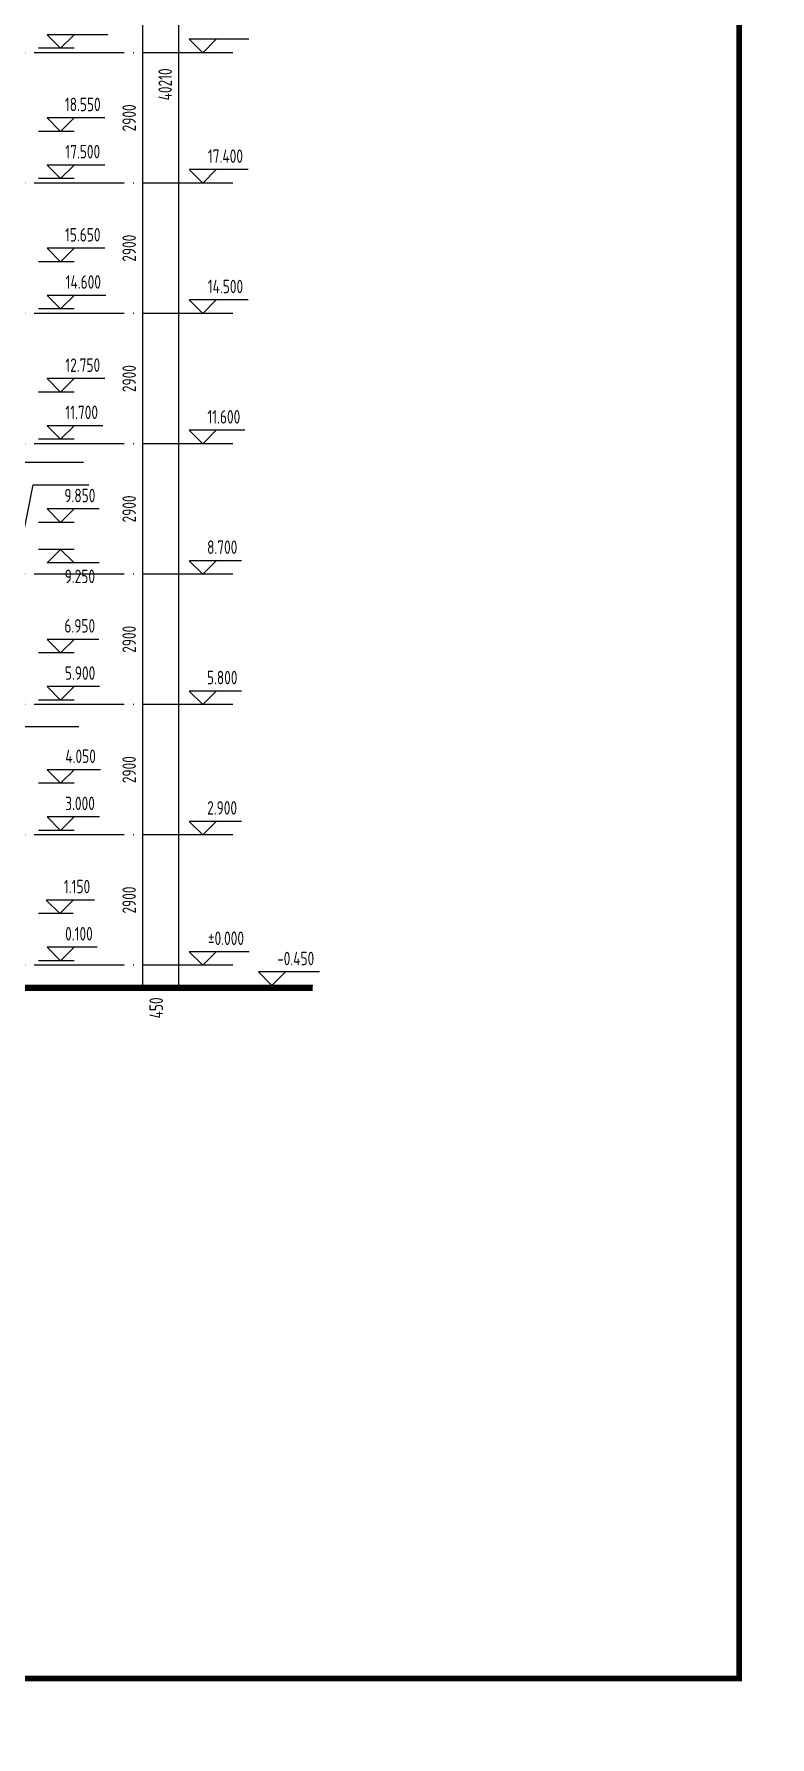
# Model space of a CAD drawing. Extents: x -726032 to 135930, y -151624 to 587044.
# Drawn here: x -451841 to -435486, y 207525 to 245408 of the extents above; entities that cross this region are included whole.
import ezdxf
from ezdxf.enums import TextEntityAlignment as Align

# ---------------------------------------------------------------- set-up
doc = ezdxf.new("R2010")
doc.units = 0
doc.header["$LTSCALE"] = 1000
doc.header["$MEASUREMENT"] = 0
doc.linetypes.add('DOTE', pattern=[2.42, 2, -0.2, 0.02, -0.2])
doc.layers.get('0').update_dxf_attribs({"linetype": 'CONTINUOUS'})
doc.layers.get('DEFPOINTS').update_dxf_attribs({"color": 1, "linetype": 'CONTINUOUS'})
for name, color, linetype in [('DOTE', 8, 'DOTE'), ('PUB_DIM', 245, 'CONTINUOUS'), ('PUB_TITLE', 1, 'CONTINUOUS'), ('引线', 213, 'CONTINUOUS')]:
    doc.layers.add(name, color=color, linetype=linetype)
doc.styles.add('DIM_FONT', font='isocp.shx', dxfattribs={"width": 0.8})
doc.dimstyles.new('AXIS', dxfattribs={"dimtxt": 300, "dimasz": 1, "dimexe": 250, "dimexo": 300, "dimgap": 150, "dimtad": 1, "dimdec": 0, "dimzin": 0, "dimdsep": 46, "dimtxsty": 'DIM_FONT', "dimcen": 0.09, "dimse1": 1, "dimse2": 1, "dimclrt": 142, "dimadec": 0, "dimazin": 0, "dimtfac": 1, "dimtdec": 0, "dimtix": 1, "dimtmove": 2, "dimatfit": 3, "dimfxl": 1, "dimtolj": 1, "dimtzin": 0, "dimarcsym": 0})

# ---------------------------------------------------------------- blocks, each defined once
blk = doc.blocks.new('*D2782')
at = {"layer": 'DEFPOINTS', "color": 0, "transparency": 16777216}
for p in [(-450428, 239193), (-450428, 236293), (-449428, 236293)]:
    blk.add_point(p, dxfattribs=at)
at = {"layer": 'PUB_DIM', "color": 0, "lineweight": -2, "transparency": 16777216}
blk.add_line((-449428, 239192), (-449428, 236294), dxfattribs=at)
at = {"layer": 'PUB_DIM', "color": 0, "transparency": 16777216}
for points in [[(-449428, 239192), (-449427, 239192), (-449428, 239193)], [(-449428, 236294), (-449427, 236294), (-449428, 236293)]]:
    blk.add_solid(points, dxfattribs=at)
at = {"layer": 'PUB_DIM', "color": 142, "transparency": 16777216, "insert": (-449728, 237743), "char_height": 300, "attachment_point": 5, "rotation": 90, "style": 'DIM_FONT'}
blk.add_mtext('\\A1;2900', dxfattribs=at)
blk = doc.blocks.new('*D2783')
at = {"layer": 'DEFPOINTS', "color": 0, "transparency": 16777216}
for p in [(-449628, 264393), (-449628, 224183), (-448628, 224183)]:
    blk.add_point(p, dxfattribs=at)
at = {"layer": 'PUB_DIM', "color": 0, "lineweight": -2, "transparency": 16777216}
blk.add_line((-448628, 264392), (-448628, 224184), dxfattribs=at)
at = {"layer": 'PUB_DIM', "color": 0, "transparency": 16777216}
for points in [[(-448628, 264392), (-448627, 264392), (-448628, 264393)], [(-448628, 224184), (-448627, 224184), (-448628, 224183)]]:
    blk.add_solid(points, dxfattribs=at)
at = {"layer": 'PUB_DIM', "color": 142, "transparency": 16777216, "insert": (-448928, 244288), "char_height": 300, "attachment_point": 5, "rotation": 90, "style": 'DIM_FONT'}
blk.add_mtext('\\A1;40210', dxfattribs=at)
blk = doc.blocks.new('*D2880')
at = {"layer": 'DEFPOINTS', "color": 0, "transparency": 16777216}
for p in [(-450428, 224693), (-450428, 224243), (-449428, 224243)]:
    blk.add_point(p, dxfattribs=at)
at = {"layer": 'PUB_DIM', "color": 0, "lineweight": -2, "transparency": 16777216}
blk.add_line((-449428, 224692), (-449428, 224244), dxfattribs=at)
at = {"layer": 'PUB_DIM', "color": 0, "transparency": 16777216}
for points in [[(-449428, 224692), (-449427, 224692), (-449428, 224693)], [(-449428, 224244), (-449427, 224244), (-449428, 224243)]]:
    blk.add_solid(points, dxfattribs=at)
at = {"layer": 'PUB_DIM', "color": 142, "transparency": 16777216, "insert": (-449128, 223744), "char_height": 300, "attachment_point": 5, "rotation": 90, "style": 'DIM_FONT'}
blk.add_mtext('\\A1;450', dxfattribs=at)
blk = doc.blocks.new('*D2881')
at = {"layer": 'DEFPOINTS', "color": 0, "transparency": 16777216}
for p in [(-450428, 227593), (-450428, 224693), (-449428, 224693)]:
    blk.add_point(p, dxfattribs=at)
at = {"layer": 'PUB_DIM', "color": 0, "lineweight": -2, "transparency": 16777216}
blk.add_line((-449428, 227592), (-449428, 224694), dxfattribs=at)
at = {"layer": 'PUB_DIM', "color": 0, "transparency": 16777216}
for points in [[(-449428, 227592), (-449427, 227592), (-449428, 227593)], [(-449428, 224694), (-449427, 224694), (-449428, 224693)]]:
    blk.add_solid(points, dxfattribs=at)
at = {"layer": 'PUB_DIM', "color": 142, "transparency": 16777216, "insert": (-449728, 226143), "char_height": 300, "attachment_point": 5, "rotation": 90, "style": 'DIM_FONT'}
blk.add_mtext('\\A1;2900', dxfattribs=at)
blk = doc.blocks.new('*D2882')
at = {"layer": 'DEFPOINTS', "color": 0, "transparency": 16777216}
for p in [(-450428, 230493), (-450428, 227593), (-449428, 227593)]:
    blk.add_point(p, dxfattribs=at)
at = {"layer": 'PUB_DIM', "color": 0, "lineweight": -2, "transparency": 16777216}
blk.add_line((-449428, 230492), (-449428, 227594), dxfattribs=at)
at = {"layer": 'PUB_DIM', "color": 0, "transparency": 16777216}
for points in [[(-449428, 230492), (-449427, 230492), (-449428, 230493)], [(-449428, 227594), (-449427, 227594), (-449428, 227593)]]:
    blk.add_solid(points, dxfattribs=at)
at = {"layer": 'PUB_DIM', "color": 142, "transparency": 16777216, "insert": (-449728, 229043), "char_height": 300, "attachment_point": 5, "rotation": 90, "style": 'DIM_FONT'}
blk.add_mtext('\\A1;2900', dxfattribs=at)
blk = doc.blocks.new('*D2883')
at = {"layer": 'DEFPOINTS', "color": 0, "transparency": 16777216}
for p in [(-450428, 233393), (-450428, 230493), (-449428, 230493)]:
    blk.add_point(p, dxfattribs=at)
at = {"layer": 'PUB_DIM', "color": 0, "lineweight": -2, "transparency": 16777216}
blk.add_line((-449428, 233392), (-449428, 230494), dxfattribs=at)
at = {"layer": 'PUB_DIM', "color": 0, "transparency": 16777216}
for points in [[(-449428, 233392), (-449427, 233392), (-449428, 233393)], [(-449428, 230494), (-449427, 230494), (-449428, 230493)]]:
    blk.add_solid(points, dxfattribs=at)
at = {"layer": 'PUB_DIM', "color": 142, "transparency": 16777216, "insert": (-449728, 231943), "char_height": 300, "attachment_point": 5, "rotation": 90, "style": 'DIM_FONT'}
blk.add_mtext('\\A1;2900', dxfattribs=at)
blk = doc.blocks.new('*D2886')
at = {"layer": 'DEFPOINTS', "color": 0, "transparency": 16777216}
for p in [(-450428, 236293), (-450428, 233393), (-449428, 233393)]:
    blk.add_point(p, dxfattribs=at)
at = {"layer": 'PUB_DIM', "color": 0, "lineweight": -2, "transparency": 16777216}
blk.add_line((-449428, 236292), (-449428, 233394), dxfattribs=at)
at = {"layer": 'PUB_DIM', "color": 0, "transparency": 16777216}
for points in [[(-449428, 236292), (-449427, 236292), (-449428, 236293)], [(-449428, 233394), (-449427, 233394), (-449428, 233393)]]:
    blk.add_solid(points, dxfattribs=at)
at = {"layer": 'PUB_DIM', "color": 142, "transparency": 16777216, "insert": (-449728, 234843), "char_height": 300, "attachment_point": 5, "rotation": 90, "style": 'DIM_FONT'}
blk.add_mtext('\\A1;2900', dxfattribs=at)
blk = doc.blocks.new('*D3112')
at = {"layer": 'DEFPOINTS', "color": 0, "transparency": 16777216}
for p in [(-450428, 247893), (-450428, 244993), (-449428, 244993)]:
    blk.add_point(p, dxfattribs=at)
at = {"layer": 'PUB_DIM', "color": 0, "lineweight": -2, "transparency": 16777216}
blk.add_line((-449428, 247892), (-449428, 244994), dxfattribs=at)
at = {"layer": 'PUB_DIM', "color": 0, "transparency": 16777216}
for points in [[(-449428, 247892), (-449427, 247892), (-449428, 247893)], [(-449428, 244994), (-449427, 244994), (-449428, 244993)]]:
    blk.add_solid(points, dxfattribs=at)
at = {"layer": 'PUB_DIM', "color": 142, "transparency": 16777216, "insert": (-449728, 246443), "char_height": 300, "attachment_point": 5, "rotation": 90, "style": 'DIM_FONT'}
blk.add_mtext('\\A1;2900', dxfattribs=at)
blk = doc.blocks.new('*D3113')
at = {"layer": 'DEFPOINTS', "color": 0, "transparency": 16777216}
for p in [(-450428, 242093), (-450428, 239193), (-449428, 239193)]:
    blk.add_point(p, dxfattribs=at)
at = {"layer": 'PUB_DIM', "color": 0, "lineweight": -2, "transparency": 16777216}
blk.add_line((-449428, 242092), (-449428, 239194), dxfattribs=at)
at = {"layer": 'PUB_DIM', "color": 0, "transparency": 16777216}
for points in [[(-449428, 242092), (-449427, 242092), (-449428, 242093)], [(-449428, 239194), (-449427, 239194), (-449428, 239193)]]:
    blk.add_solid(points, dxfattribs=at)
at = {"layer": 'PUB_DIM', "color": 142, "transparency": 16777216, "insert": (-449728, 240643), "char_height": 300, "attachment_point": 5, "rotation": 90, "style": 'DIM_FONT'}
blk.add_mtext('\\A1;2900', dxfattribs=at)
blk = doc.blocks.new('*D3114')
at = {"layer": 'DEFPOINTS', "color": 0, "transparency": 16777216}
for p in [(-450428, 244993), (-450428, 242093), (-449428, 242093)]:
    blk.add_point(p, dxfattribs=at)
at = {"layer": 'PUB_DIM', "color": 0, "lineweight": -2, "transparency": 16777216}
blk.add_line((-449428, 244992), (-449428, 242094), dxfattribs=at)
at = {"layer": 'PUB_DIM', "color": 0, "transparency": 16777216}
for points in [[(-449428, 244992), (-449427, 244992), (-449428, 244993)], [(-449428, 242094), (-449427, 242094), (-449428, 242093)]]:
    blk.add_solid(points, dxfattribs=at)
at = {"layer": 'PUB_DIM', "color": 142, "transparency": 16777216, "insert": (-449728, 243543), "char_height": 300, "attachment_point": 5, "rotation": 90, "style": 'DIM_FONT'}
blk.add_mtext('\\A1;2900', dxfattribs=at)

msp = doc.modelspace()

# ---------------------------------------------------------------- linework, layer by layer
msp.add_line((-445647.7, 224242.5), (-479975.2, 224242.5))
at = {"const_width": 120}
msp.add_lwpolyline([(-445647.7, 224182.5), (-479975.2, 224182.5)], dxfattribs=at)
at = {"layer": 'DOTE'}
for p, q in [((-447420.9, 244992.5), (-476277.6, 244992.5)), ((-447420.9, 242092.5), (-476277.6, 242092.5)), ((-447420.9, 239192.5), (-476277.6, 239192.5)), ((-447420.9, 236292.5), (-476277.6, 236292.5)), ((-447420.9, 233392.5), (-476277.6, 233392.5)), ((-447420.9, 230492.5), (-476277.6, 230492.5)), ((-447420.9, 227592.5), (-476277.6, 227592.5)), ((-447420.9, 224692.5), (-476277.6, 224692.5))]:
    msp.add_line(p, q, dxfattribs=at)
at = {"layer": 'PUB_DIM'}
for p, q in [((-451251.5, 245092.5), (-451551.5, 245392.5)), ((-450201.4, 245392.5), (-451551.5, 245392.5)), ((-450951.5, 245392.5), (-451251.5, 245092.5)), ((-447065.7, 245292.5), (-448391.8, 245292.5)), ((-448391.8, 245292.5), (-448091.8, 244992.5)), ((-448091.8, 244992.5), (-447791.8, 245292.5)), ((-450951.5, 245092.5), (-451744.6, 245092.5)), ((-450951.5, 243242.5), (-451744.6, 243242.5)), ((-451251.5, 243242.5), (-451551.5, 243542.5)), ((-450267.3, 243542.5), (-451551.5, 243542.5)), ((-450951.5, 243542.5), (-451251.5, 243242.5)), ((-451251.5, 242192.5), (-451551.5, 242492.5)), ((-450267.3, 242492.5), (-451551.5, 242492.5)), ((-450951.5, 242492.5), (-451251.5, 242192.5)), ((-450951.5, 242192.5), (-451744.6, 242192.5)), ((-447083.6, 242392.5), (-448391.8, 242392.5)), ((-448391.8, 242392.5), (-448091.8, 242092.5)), ((-448091.8, 242092.5), (-447791.8, 242392.5)), ((-451251.5, 240342.5), (-451551.5, 240642.5)), ((-450267.3, 240642.5), (-451551.5, 240642.5)), ((-450951.5, 240642.5), (-451251.5, 240342.5)), ((-450951.5, 240342.5), (-451744.6, 240342.5)), ((-451251.5, 239292.5), (-451551.5, 239592.5)), ((-450243.3, 239592.5), (-451551.5, 239592.5)), ((-450951.5, 239592.5), (-451251.5, 239292.5)), ((-447083.6, 239492.5), (-448391.8, 239492.5)), ((-448391.8, 239492.5), (-448091.8, 239192.5)), ((-448091.8, 239192.5), (-447791.8, 239492.5)), ((-450951.5, 239292.5), (-451744.6, 239292.5)), ((-451251.5, 237442.5), (-451551.5, 237742.5)), ((-450267.3, 237742.5), (-451551.5, 237742.5)), ((-450951.5, 237742.5), (-451251.5, 237442.5)), ((-450951.5, 237442.5), (-451744.6, 237442.5)), ((-450951.5, 236392.5), (-451744.6, 236392.5)), ((-451251.5, 236392.5), (-451551.5, 236692.5)), ((-450315.3, 236692.5), (-451551.5, 236692.5)), ((-450951.5, 236692.5), (-451251.5, 236392.5)), ((-447155.6, 236592.5), (-448391.8, 236592.5)), ((-448391.8, 236592.5), (-448091.8, 236292.5)), ((-448091.8, 236292.5), (-447791.8, 236592.5)), ((-450951.5, 234542.5), (-451744.6, 234542.5)), ((-451251.5, 234542.5), (-451551.5, 234842.5)), ((-450395.6, 234842.5), (-451551.5, 234842.5)), ((-450951.5, 234842.5), (-451251.5, 234542.5)), ((-450951.5, 233942.5), (-451744.6, 233942.5)), ((-451251.5, 233942.5), (-451551.5, 233642.5)), ((-450951.5, 233642.5), (-451251.5, 233942.5)), ((-450395.6, 233642.5), (-451551.5, 233642.5)), ((-447227.6, 233692.5), (-448391.8, 233692.5)), ((-448391.8, 233692.5), (-448091.8, 233392.5)), ((-448091.8, 233392.5), (-447791.8, 233692.5)), ((-451251.5, 231642.5), (-451551.5, 231942.5)), ((-450400.8, 231942.5), (-451551.5, 231942.5)), ((-450951.5, 231942.5), (-451251.5, 231642.5)), ((-450951.5, 231642.5), (-451744.6, 231642.5)), ((-451251.5, 230592.5), (-451551.5, 230892.5)), ((-450386.5, 230892.5), (-451551.5, 230892.5)), ((-450951.5, 230892.5), (-451251.5, 230592.5)), ((-447227.6, 230792.5), (-448391.8, 230792.5)), ((-448391.8, 230792.5), (-448091.8, 230492.5)), ((-448091.8, 230492.5), (-447791.8, 230792.5)), ((-450951.5, 230592.5), (-451744.6, 230592.5)), ((-451251.5, 228742.5), (-451551.5, 229042.5)), ((-450363.3, 229042.5), (-451551.5, 229042.5)), ((-450951.5, 229042.5), (-451251.5, 228742.5)), ((-450951.5, 228742.5), (-451744.6, 228742.5)), ((-450951.5, 227692.5), (-451744.6, 227692.5)), ((-451251.5, 227692.5), (-451551.5, 227992.5)), ((-450387.3, 227992.5), (-451551.5, 227992.5)), ((-450951.5, 227992.5), (-451251.5, 227692.5)), ((-447232.9, 227892.5), (-448391.8, 227892.5)), ((-448391.8, 227892.5), (-448091.8, 227592.5)), ((-448091.8, 227592.5), (-447791.8, 227892.5)), ((-450969.9, 225842.5), (-451744.6, 225842.5)), ((-451269.9, 225842.5), (-451569.9, 226142.5)), ((-450501.7, 226142.5), (-451569.9, 226142.5)), ((-450969.9, 226142.5), (-451269.9, 225842.5)), ((-451252.1, 224792.5), (-451552.1, 225092.5)), ((-450436.1, 225092.5), (-451552.1, 225092.5)), ((-450952.1, 225092.5), (-451252.1, 224792.5)), ((-450952.1, 224792.5), (-451744.6, 224792.5)), ((-447059.6, 224992.5), (-448391.8, 224992.5)), ((-448391.8, 224992.5), (-448091.8, 224692.5)), ((-448091.8, 224692.5), (-447791.8, 224992.5)), ((-445498.6, 224542.5), (-446854.8, 224542.5)), ((-446854.8, 224542.5), (-446554.8, 224242.5)), ((-446554.8, 224242.5), (-446254.8, 224542.5))]:
    msp.add_line(p, q, dxfattribs=at)
at = {"layer": 'PUB_TITLE'}
for points, const_width in [([(-531458.1, 207525.4), (-434868.1, 207525.4), (-434868.1, 277055.6), (-531458.1, 277055.6)], 0.234), ([(-528858.1, 208825.4), (-436168.1, 208825.4), (-436168.1, 275755.6), (-528858.1, 275755.6)], 130)]:
    msp.add_lwpolyline(points, close=True, dxfattribs=dict(at, const_width=const_width))
at = {"layer": '引线'}
for p, q in [((-452195.1, 235885.6), (-450744.8, 235885.6)), ((-452277.4, 230001.8), (-450843.5, 230001.8))]:
    msp.add_line(p, q, dxfattribs=at)
msp.add_lwpolyline([(-452132.4, 233994), (-451864.4, 235376.8), (-450623.3, 235376.8)], dxfattribs=at)

# ---------------------------------------------------------------- texts
at = {"layer": 'PUB_DIM', "style": 'DIM_FONT', "width": 0.8}
for s, p in [('18.550', (-450759.4, 243842.5)), ('17.500', (-450759.4, 242792.5)), ('17.400', (-447587.7, 242692.5)), ('15.650', (-450759.4, 240942.5)), ('14.600', (-450747.4, 239892.5)), ('14.500', (-447587.7, 239792.5)), ('12.750', (-450759.4, 238042.5)), ('11.700', (-450783.4, 236992.5)), ('11.600', (-447623.7, 236892.5)), ('9.850', (-450823.5, 235142.5)), ('8.700', (-447659.7, 233992.5)), ('9.250', (-450823.5, 233342.5)), ('6.950', (-450826.2, 232242.5)), ('5.900', (-450819, 231192.5)), ('5.800', (-447659.7, 231092.5)), ('4.050', (-450807.4, 229342.5)), ('3.000', (-450819.4, 228292.5)), ('2.900', (-447662.4, 228192.5)), ('1.150', (-450885.8, 226442.5)), ('0.100', (-450844.1, 225392.5)), ('%%p0.000', (-447575.7, 225292.5)), ('-0.450', (-446026.7, 224842.5))]:
    msp.add_text(s, height=300, dxfattribs=at).set_placement(p, align=Align.MIDDLE)

# ---------------------------------------------------------------- dimensions: what is measured, and where the dimension line sits
at = {"layer": 'PUB_DIM'}
for p1, p2, picture, middle in [((-449627.5, 264392.5), (-449627.5, 224182.5), '*D2783', (-448927.5, 244287.5)), ((-450427.5, 247892.5), (-450427.5, 244992.5), '*D3112', (-449727.5, 246442.5)), ((-450427.5, 244992.5), (-450427.5, 242092.5), '*D3114', (-449727.5, 243542.5)), ((-450427.5, 242092.5), (-450427.5, 239192.5), '*D3113', (-449727.5, 240642.5)), ((-450427.5, 239192.5), (-450427.5, 236292.5), '*D2782', (-449727.5, 237742.5)), ((-450427.5, 236292.5), (-450427.5, 233392.5), '*D2886', (-449727.5, 234842.5)), ((-450427.5, 233392.5), (-450427.5, 230492.5), '*D2883', (-449727.5, 231942.5)), ((-450427.5, 230492.5), (-450427.5, 227592.5), '*D2882', (-449727.5, 229042.5)), ((-450427.5, 227592.5), (-450427.5, 224692.5), '*D2881', (-449727.5, 226142.5))]:
    dim = msp.add_aligned_dim(p1=p1, p2=p2, distance=1000, dimstyle='AXIS', dxfattribs=at)
    dim.commit()
    dim.dimension.update_dxf_attribs({"geometry": picture, "text_midpoint": middle})
dim = msp.add_linear_dim(base=(-449427.5, 224242.5), p1=(-450427.5, 224692.5), p2=(-450427.5, 224242.5), angle=270, dimstyle='AXIS', dxfattribs=at)
dim.commit()
dim.dimension.update_dxf_attribs({"geometry": '*D2880', "text_midpoint": (-449127.5, 223744.4), "dimtype": 161})

doc.saveas('drawing.dxf')
